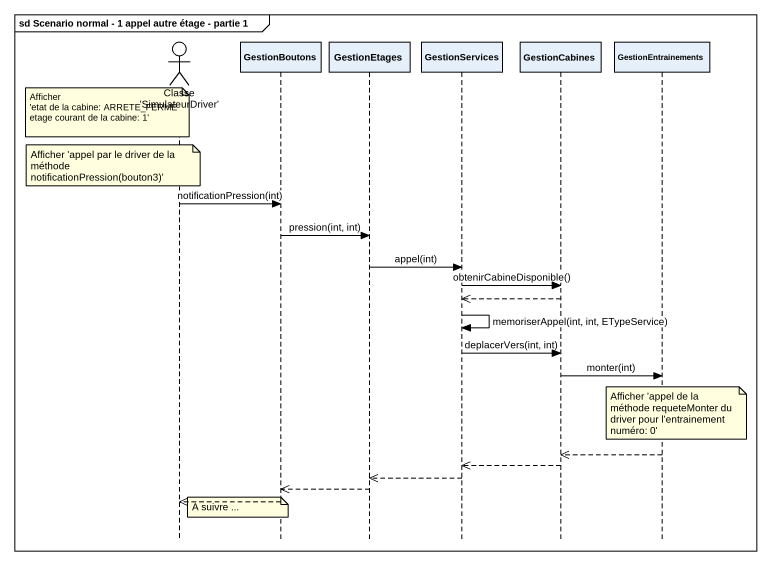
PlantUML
@startuml
mainframe sd Scenario normal - 1 appel autre étage - partie 1
hide footbox
actor "Classe 'SimulateurDriver'" as Classe_SimulateurDriver
participant GestionBoutons
participant GestionEtages
participant GestionServices
participant GestionCabines
participant GestionEntrainements

note over Classe_SimulateurDriver
  Afficher
  ~'etat de la cabine: ARRETE_FERME
  etage courant de la cabine: 1'
end note
note over Classe_SimulateurDriver : Afficher 'appel par le driver de la méthode notificationPression(bouton3)'
Classe_SimulateurDriver -> GestionBoutons : notificationPression(int)
GestionBoutons -> GestionEtages : pression(int, int)
GestionEtages -> GestionServices : appel(int)
GestionServices -> GestionCabines : obtenirCabineDisponible()
GestionCabines -->> GestionServices
GestionServices -> GestionServices : memoriserAppel(int, int, ETypeService)
GestionServices -> GestionCabines : deplacerVers(int, int)
GestionCabines -> GestionEntrainements : monter(int)
note over GestionEntrainements : Afficher 'appel de la méthode requeteMonter du driver pour l'entrainement numéro: 0'
GestionEntrainements -->> GestionCabines
GestionCabines -->> GestionServices
GestionServices -->> GestionEtages
GestionEtages -->> GestionBoutons
GestionBoutons -->> Classe_SimulateurDriver
note over GestionBoutons : A suivre ...
@enduml
